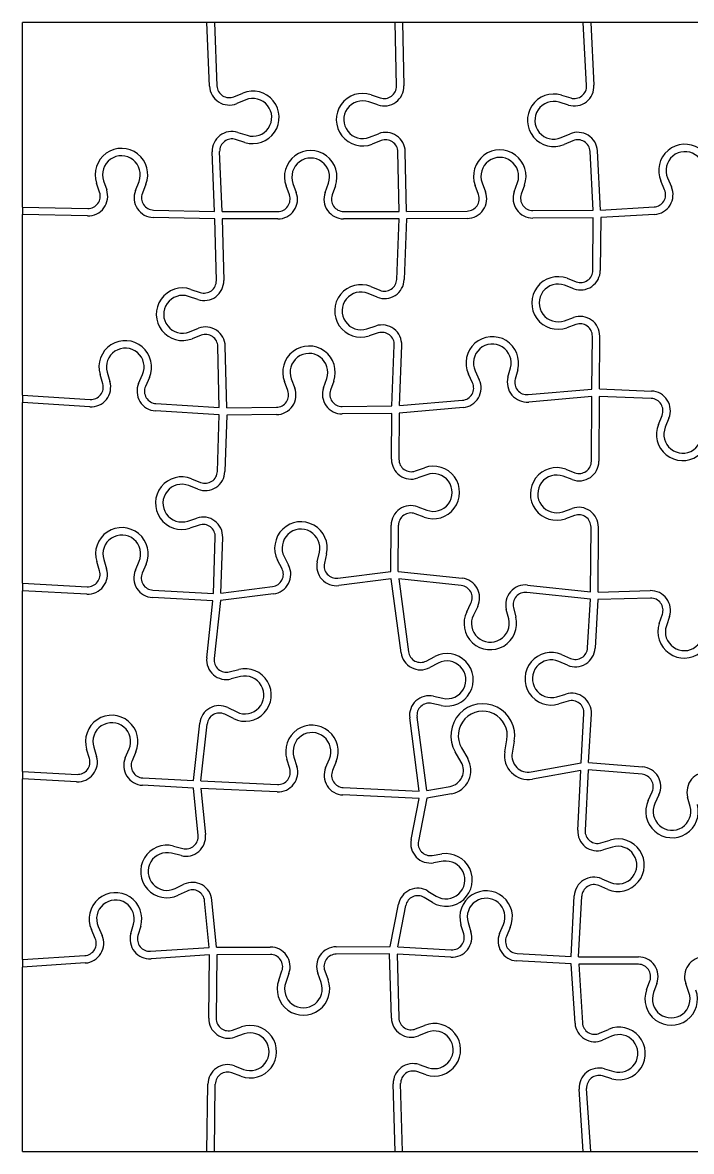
# Model space of a CAD drawing. Header units: millimetres. Extents: x 0 to 304, y 0 to 228.
# Drawn here: x 0 to 135.1, y 0 to 228 of the extents above; entities that cross this region are included whole.
import ezdxf

# ---------------------------------------------------------------- set-up
doc = ezdxf.new("R2010")
doc.units = ezdxf.units.MM
doc.layers.add('VISIBLE', color=7, linetype='CONTINUOUS')

msp = doc.modelspace()

# ---------------------------------------------------------------- linework, layer by layer
at = {"layer": 'VISIBLE'}
for p, q in [((0, 190.7502), (0, 228)), ((37.249382, 228), (0, 228)), ((37.77081, 215.156504), (37.249382, 228)), ((38.750618, 228), (37.249382, 228)), ((75.249828, 228), (38.750618, 228)), ((38.750618, 228), (39.269575, 215.217352)), ((75.524136, 215.191313), (75.249828, 228)), ((76.750172, 228), (75.249828, 228)), ((113.248955, 228), (76.750172, 228)), ((76.750172, 228), (77.023792, 215.223429)), ((113.921261, 215.270905), (113.248955, 228)), ((114.751045, 228), (113.248955, 228)), ((151.249948, 228), (114.751045, 228)), ((114.751045, 228), (115.419173, 215.350019)), ((42.689581, 213.023842), (44.502252, 213.768191)), ((45.072039, 212.380624), (43.259367, 211.636274)), ((70.391283, 213.420776), (72.246585, 212.79015)), ((108.846438, 213.340324), (110.720598, 212.768171)), ((71.763852, 211.36995), (69.90855, 212.000576)), ((110.282625, 211.333535), (108.408465, 211.905688)), ((43.495458, 205.821018), (45.362504, 205.22606)), ((70.061861, 204.84176), (71.888464, 205.551237)), ((108.786129, 204.755197), (110.589592, 205.521589)), ((44.907074, 203.79687), (43.040028, 204.391828)), ((72.431556, 204.153006), (70.604953, 203.443528)), ((111.176252, 204.141071), (109.372789, 203.374679)), ((38.798094, 189.853081), (38.310327, 201.867451)), ((40.300046, 189.835441), (39.809092, 201.928299)), ((76.066472, 189.867113), (75.8089, 201.894362)), ((77.566713, 189.871953), (77.308556, 201.926478)), ((115.251494, 190.08498), (114.622743, 201.989417)), ((116.751106, 190.131918), (116.120656, 202.068531)), ((130.28827, 196.610857), (131.064181, 194.811469)), ((15.565818, 193.719375), (14.938357, 195.575751)), ((16.359379, 196.05606), (16.986839, 194.199685)), ((22.805331, 194.065145), (23.517924, 195.890535)), ((24.915226, 195.345058), (24.202634, 193.519668)), ((53.883125, 193.175681), (53.211289, 195.016461)), ((54.620373, 195.530739), (55.292209, 193.689959)), ((61.112254, 193.695113), (61.780828, 195.53708)), ((63.190821, 195.025298), (62.522246, 193.183331)), ((92.094758, 193.282341), (91.414154, 195.119898)), ((92.82077, 195.640887), (93.501374, 193.803331)), ((99.321328, 193.83623), (99.981114, 195.681364)), ((101.39353, 195.17631), (100.733744, 193.331176)), ((129.686781, 194.217523), (128.91087, 196.016911)), ((0, 190.7502), (13.159066, 190.445927)), ((0, 190.7502), (0, 189.2498)), ((0, 152.75149), (0, 189.2498)), ((13.124391, 188.946327), (0, 189.2498)), ((26.455512, 190.138476), (38.798094, 189.853081)), ((40.300046, 189.835441), (51.555635, 189.845408)), ((64.85563, 189.857186), (76.066472, 189.867113)), ((77.566713, 189.871953), (89.783171, 189.941011)), ((103.082958, 190.016193), (115.251494, 190.08498)), ((116.751106, 190.131918), (127.553368, 190.75971)), ((127.640397, 189.262237), (116.786094, 188.63142)), ((38.846915, 188.351552), (26.420837, 188.638877)), ((39.139419, 175.895627), (38.846915, 188.351552)), ((51.556964, 188.345409), (40.347706, 188.335483)), ((40.347706, 188.335483), (40.639006, 175.930842)), ((76.053669, 188.367101), (64.856959, 188.357186)), ((75.589771, 176.140881), (76.053669, 188.367101)), ((77.554929, 188.371862), (77.088692, 176.084008)), ((89.79165, 188.441035), (77.554929, 188.371862)), ((115.28566, 188.585149), (103.091437, 188.516217)), ((115.19791, 177.96238), (115.28566, 188.585149)), ((116.786094, 188.63142), (116.697859, 177.949989)), ((110.014788, 176.344906), (111.850564, 175.659513)), ((34.010236, 174.114488), (35.866837, 173.487696)), ((71.609489, 172.549237), (69.79485, 173.288777)), ((70.360955, 174.67785), (72.175594, 173.93831)), ((111.325908, 174.25426), (109.490133, 174.939653)), ((35.38704, 172.066501), (33.530439, 172.693293)), ((69.523357, 166.133468), (71.388819, 166.733375)), ((109.430985, 167.77944), (111.277833, 168.434412)), ((111.779203, 167.020683), (109.932355, 166.365711)), ((33.698542, 165.534809), (35.523675, 166.248059)), ((36.069655, 164.850953), (34.244523, 164.137702)), ((71.848037, 165.305397), (69.982575, 164.705491)), ((114.999658, 153.962443), (115.088049, 164.662833)), ((116.499972, 153.994278), (116.587998, 164.650443)), ((39.741769, 150.245315), (39.451659, 162.599293)), ((41.243172, 150.203182), (40.951246, 162.634508)), ((74.619121, 150.559002), (75.085494, 162.850445)), ((76.123132, 150.636276), (76.584415, 162.793571)), ((17.087096, 157.367855), (17.640083, 155.48795)), ((91.427193, 157.649024), (92.251928, 155.871484)), ((98.05079, 156.367619), (98.561586, 158.259423)), ((100.009728, 157.868417), (99.498932, 155.976613)), ((16.20105, 155.064649), (15.648063, 156.944553)), ((23.448592, 155.121657), (24.233358, 156.917201)), ((25.607815, 156.316476), (24.823048, 154.520933)), ((53.563336, 153.662926), (52.873539, 155.497051)), ((54.277529, 156.025079), (54.967326, 154.190953)), ((60.787042, 154.252997), (61.43758, 156.101412)), ((62.852508, 155.603437), (62.20197, 153.755022)), ((90.891254, 155.240164), (90.066518, 157.017704)), ((102.104602, 152.859178), (114.999658, 153.962443)), ((116.499972, 153.994278), (127.033622, 153.580638)), ((0, 152.75149), (13.665767, 151.889706)), ((0, 152.75149), (0, 151.24851)), ((0, 114.751044), (0, 151.24851)), ((13.571362, 150.39268), (0, 151.24851)), ((26.9394, 151.052651), (39.741769, 150.245315)), ((64.567755, 150.451845), (74.619121, 150.559002)), ((76.123132, 150.636276), (88.853015, 151.725409)), ((114.988647, 152.456021), (102.232471, 151.364638)), ((114.903523, 139.399537), (114.988647, 152.456021)), ((116.488923, 152.493556), (116.403491, 139.389758)), ((126.974764, 152.081793), (116.488923, 152.493556)), ((39.737265, 148.742619), (26.844995, 149.555625)), ((39.363112, 137.356914), (39.737265, 148.742619)), ((41.236774, 148.703029), (40.862303, 137.307648)), ((51.284501, 148.810147), (41.236774, 148.703029)), ((41.243172, 150.203182), (51.268511, 150.310062)), ((74.586544, 149.05857), (64.583746, 148.95193)), ((74.526256, 139.795718), (74.586544, 149.05857)), ((76.087026, 149.127707), (76.026224, 139.785955)), ((88.980884, 150.230869), (76.087026, 149.127707)), ((128.430873, 146.851045), (129.172814, 148.664704)), ((130.561137, 148.096761), (129.819196, 146.283102)), ((79.339196, 137.433905), (81.184893, 138.092112)), ((109.723224, 137.773044), (111.56019, 137.090847)), ((34.141788, 135.867367), (35.960157, 135.137045)), ((81.688739, 136.679264), (79.843041, 136.021057)), ((111.037981, 135.684683), (109.201015, 136.366879)), ((35.401109, 133.745117), (33.58274, 134.475438)), ((79.805161, 130.201134), (81.642135, 129.518958)), ((33.347562, 127.318844), (35.209955, 127.92821)), ((81.119941, 128.112788), (79.282968, 128.794964)), ((109.154333, 129.206574), (111.000037, 129.86476)), ((111.503867, 128.451906), (109.658162, 127.79372)), ((35.676414, 126.502581), (33.814021, 125.893215)), ((74.378712, 117.126861), (74.439692, 126.496)), ((75.878829, 117.140001), (75.939661, 126.486237)), ((114.731724, 113.048744), (114.816813, 126.09982)), ((116.231348, 112.986057), (116.316781, 126.090041)), ((38.553361, 112.715698), (38.926288, 124.064089)), ((40.056315, 112.780966), (40.425478, 124.014824)), ((59.511361, 119.11627), (59.94495, 121.027248)), ((15.54036, 117.263467), (14.968163, 119.137614)), ((16.402789, 119.57562), (16.974986, 117.701474)), ((22.786939, 117.394643), (23.553289, 119.198124)), ((24.933821, 118.611497), (24.167471, 116.808016)), ((52.403487, 117.699146), (51.507283, 119.441746)), ((52.841211, 120.127774), (53.737416, 118.385175)), ((61.407769, 120.695343), (60.97418, 118.784365)), ((63.704237, 115.775261), (74.378712, 117.126861)), ((75.878829, 117.140001), (88.765474, 115.783022)), ((0, 114.751044), (13.037701, 114.062745)), ((0, 114.751044), (0, 113.248956)), ((40.056315, 112.780966), (50.509588, 114.104558)), ((74.478603, 115.627532), (63.892662, 114.287143)), ((76.447526, 100.72709), (74.478603, 115.627532)), ((88.608391, 114.291269), (75.992674, 115.619719)), ((75.992674, 115.619719), (77.934599, 100.92359)), ((101.992344, 114.390216), (114.731724, 113.048744)), ((0, 76.751076), (0, 113.248956)), ((12.958622, 112.564831), (0, 113.248956)), ((38.447209, 111.219213), (26.240127, 111.863661)), ((26.319206, 113.361575), (38.553361, 112.715698)), ((50.698013, 112.616439), (39.95996, 111.256789)), ((114.687414, 111.545117), (101.835261, 112.898464)), ((126.821862, 111.760641), (116.186367, 111.484383)), ((116.231348, 112.986057), (126.782913, 113.260136)), ((37.206208, 99.71231), (38.447209, 111.219213)), ((39.95996, 111.256789), (38.69756, 99.551471)), ((89.718124, 108.976247), (90.577477, 110.737311)), ((91.92554, 110.079492), (91.066187, 108.318427)), ((98.187273, 107.568568), (97.713585, 109.470003)), ((99.169099, 109.832603), (99.642787, 107.931168)), ((114.134952, 101.715013), (114.687414, 111.545117)), ((116.186367, 111.484383), (115.632588, 101.630845)), ((128.61577, 106.63591), (129.237936, 108.494067)), ((130.660321, 108.01781), (130.038155, 106.159654)), ((108.880352, 100.347475), (110.681219, 99.575002)), ((81.539415, 99.04923), (83.277124, 99.954879)), ((83.970383, 98.624694), (82.232673, 97.719044)), ((110.089904, 98.196471), (108.289038, 98.968945)), ((41.756696, 96.877596), (43.659319, 97.346493)), ((44.018251, 95.89007), (42.115629, 95.421173)), ((82.995098, 91.949153), (84.908401, 91.525942)), ((107.887246, 91.819768), (109.763327, 92.385594)), ((41.491565, 89.634681), (43.250459, 88.770895)), ((84.584441, 90.061343), (82.671138, 90.484554)), ((110.196456, 90.949488), (108.320375, 90.383663)), ((42.589247, 87.424493), (40.830352, 88.288279)), ((80.13902, 72.79054), (78.189823, 87.541704)), ((81.640609, 72.877185), (79.676896, 87.738204)), ((112.829344, 78.484002), (113.388655, 88.435968)), ((114.334818, 78.53928), (114.886292, 88.351799)), ((34.530347, 74.901), (35.780094, 86.48899)), ((36.03101, 74.826487), (37.271446, 86.32815)), ((97.418334, 80.717425), (97.835621, 83.131056)), ((99.313693, 82.875516), (98.896407, 80.461885)), ((13.504728, 79.360499), (12.933998, 81.235094)), ((14.368966, 81.671977), (14.939696, 79.797382)), ((20.751407, 79.486001), (21.519169, 81.288881)), ((22.899241, 80.701173), (22.131479, 78.898293)), ((88.614704, 78.613537), (87.382912, 80.730713)), ((88.67944, 81.485044), (89.911232, 79.367869)), ((53.972988, 77.330071), (53.388399, 79.20039)), ((54.820094, 79.647881), (55.404683, 77.777563)), ((61.218539, 77.509206), (61.972936, 79.317719)), ((63.35732, 78.740242), (62.602924, 76.931728)), ((102.717521, 76.666194), (112.829344, 78.484002)), ((114.334818, 78.53928), (125.238952, 77.658794)), ((0, 76.751076), (10.999563, 76.161738)), ((0, 76.751076), (0, 75.248924)), ((0, 38.751552), (0, 75.248924)), ((10.919311, 74.663887), (0, 75.248924)), ((24.280515, 75.450168), (34.530347, 74.901)), ((112.747478, 76.94524), (102.982923, 75.18986)), ((112.128979, 64.893888), (112.747478, 76.94524)), ((114.254361, 77.040895), (113.627007, 64.817006)), ((125.118222, 76.16366), (114.254361, 77.040895)), ((34.516742, 73.399577), (24.200262, 73.952316)), ((35.460821, 63.840696), (34.516742, 73.399577)), ((36.03101, 74.826487), (51.491568, 74.112855)), ((51.422404, 72.614451), (36.031418, 73.324871)), ((36.031418, 73.324871), (36.953558, 63.988126)), ((64.777422, 73.499604), (80.13902, 72.79054)), ((81.640609, 72.877185), (86.354819, 73.724662)), ((80.097336, 71.290867), (64.708258, 72.001199)), ((78.4752, 62.985065), (80.097336, 71.290867)), ((81.637736, 71.352623), (79.947386, 62.697544)), ((86.620221, 72.248328), (81.637736, 71.352623)), ((126.356989, 70.877221), (127.173225, 72.65868)), ((128.5369, 72.033866), (127.720663, 70.252407)), ((134.857891, 69.676091), (134.338065, 71.565434)), ((30.479445, 61.680403), (32.377776, 61.194425)), ((116.831397, 62.319046), (118.704703, 62.893991)), ((32.005768, 59.741287), (30.107437, 60.227265)), ((82.767184, 59.772367), (84.702879, 60.07719)), ((119.144813, 61.46001), (117.271508, 60.885064)), ((84.936216, 58.59545), (83.00052, 58.290627)), ((116.973204, 55.072667), (118.777808, 54.308964)), ((30.811213, 53.101477), (32.577799, 53.949419)), ((33.226884, 52.597129), (31.460297, 51.749187)), ((81.884933, 52.578499), (83.563699, 51.567766)), ((118.193206, 52.927573), (116.388603, 53.691276)), ((37.699115, 41.177773), (36.76803, 50.605093)), ((39.20106, 41.231975), (38.260767, 50.752522)), ((82.790001, 50.282701), (81.111235, 51.293434)), ((110.818975, 39.368685), (111.447294, 51.611369)), ((112.318744, 39.325712), (112.945322, 51.534487)), ((74.255049, 41.376679), (75.925854, 49.931681)), ((75.774266, 41.329972), (77.39804, 49.64416)), ((21.870026, 44.008239), (22.420586, 45.888855)), ((89.116373, 43.916695), (88.550107, 45.792643)), ((89.98611, 46.226109), (90.552377, 44.350162)), ((96.36333, 44.02495), (97.135381, 45.825998)), ((14.688315, 43.03195), (13.901232, 44.826479)), ((15.274911, 45.428978), (16.061995, 43.634448)), ((23.860164, 45.467412), (23.309604, 43.586795)), ((98.51405, 45.235008), (97.742, 43.43396)), ((25.848983, 40.415128), (37.699115, 41.177773)), ((39.20106, 41.231975), (50.044461, 41.276737)), ((63.344348, 41.33164), (74.255049, 41.376679)), ((75.774266, 41.329972), (86.603603, 40.723905)), ((0, 38.751552), (12.576442, 39.56094)), ((37.761382, 39.678677), (25.94532, 38.918224)), ((37.596652, 26.898696), (37.761382, 39.678677)), ((39.262196, 39.732215), (39.096528, 26.879363)), ((50.050653, 39.77675), (39.262196, 39.732215)), ((74.143834, 39.876208), (63.35054, 39.831652)), ((74.502556, 26.941265), (74.143834, 39.876208)), ((86.519786, 39.226249), (75.645559, 39.834828)), ((75.645559, 39.834828), (76.001979, 26.982848)), ((99.882823, 39.98073), (110.818975, 39.368685)), ((112.318744, 39.325712), (124.398722, 39.294425)), ((0, 38.751552), (0, 37.248448)), ((12.672779, 38.064037), (0, 37.248448)), ((0, 0), (0, 37.248448)), ((61.033861, 36.493851), (61.711662, 34.655258)), ((110.823411, 37.86609), (99.799007, 38.483074)), ((111.591204, 25.877347), (110.823411, 37.86609)), ((124.394837, 37.79443), (112.329072, 37.82568)), ((112.329072, 37.82568), (113.088138, 25.973215)), ((51.732211, 34.614063), (52.39481, 36.458188)), ((53.806455, 35.950981), (53.143856, 34.106856)), ((60.304253, 34.136414), (59.626452, 35.975006)), ((126.041675, 32.620563), (126.716647, 34.460196)), ((128.124852, 33.943517), (127.44988, 32.103884)), ((134.610314, 32.085339), (133.94488, 33.928443)), ((42.394425, 24.506223), (44.244285, 25.152641)), ((79.393515, 24.745571), (81.215602, 25.466566)), ((44.739105, 23.736606), (42.889246, 23.090189)), ((81.767511, 24.071791), (79.945423, 23.350796)), ((116.558486, 23.860254), (118.353262, 24.646775)), ((118.955329, 23.272907), (117.160554, 22.486386)), ((42.814234, 17.270626), (44.646817, 16.576743)), ((81.492256, 15.490866), (79.63301, 16.109767)), ((80.106767, 17.532986), (81.966014, 16.914085)), ((117.532524, 16.678238), (119.412968, 16.127088)), ((44.115663, 15.173934), (42.283079, 15.867816)), ((76.750288, 0), (76.370683, 13.68796)), ((118.991073, 14.687643), (117.110629, 15.238792)), ((37.249938, 0), (37.425234, 13.599801)), ((38.750062, 0), (38.92511, 13.580468)), ((75.249712, 0), (74.87126, 13.646377)), ((113.248464, 0), (112.441233, 12.604539)), ((114.751536, 0), (113.938166, 12.700407)), ((0, 0), (37.249938, 0)), ((37.249938, 0), (38.750062, 0)), ((38.750062, 0), (75.249712, 0)), ((75.249712, 0), (76.750288, 0)), ((76.750288, 0), (113.248464, 0)), ((113.248464, 0), (114.751536, 0)), ((114.751536, 0), (151.249478, 0))]:
    msp.add_line(p, q, dxfattribs=at)
for centre, radius, start, end in [((41.747534, 215.317954), 3.98, 182.324852, 292.324852), ((41.747534, 215.317954), 2.48, 182.324852, 292.324852), ((73.044704, 215.138214), 3.98, 251.226844, 1.226844), ((73.044704, 215.138214), 2.48, 251.226844, 1.226844), ((111.444713, 215.140102), 3.98, 253.023355, 3.023355), ((111.444713, 215.140102), 2.48, 253.023355, 3.023355), ((46.519295, 208.856202), 5.31, 252.324852, 112.324852), ((46.519295, 208.856202), 3.81, 252.324852, 112.324852), ((68.682408, 208.393268), 5.31, 71.226844, 291.226844), ((68.682408, 208.393268), 3.81, 71.226844, 291.226844), ((107.296014, 208.261713), 5.31, 73.023355, 293.023355), ((107.296014, 208.261713), 3.81, 73.023355, 293.023355), ((42.287051, 202.028901), 3.98, 72.324852, 182.324852), ((73.329468, 201.841263), 3.98, 1.226844, 111.226844), ((112.146195, 201.858614), 3.98, 3.023355, 113.023355), ((42.287051, 202.028901), 2.48, 72.324852, 182.324852), ((73.329468, 201.841263), 2.48, 1.226844, 111.226844), ((112.146195, 201.858614), 2.48, 3.023355, 113.023355), ((133.786863, 198.11948), 5.31, 343.326105, 203.326105), ((19.968774, 197.276046), 5.31, 338.675399, 198.675399), ((19.968774, 197.276046), 3.81, 338.675399, 198.675399), ((58.199447, 196.837006), 5.31, 340.050736, 200.050736), ((58.199447, 196.837006), 3.81, 340.050736, 200.050736), ((96.393576, 196.964202), 5.31, 340.323883, 200.323883), ((96.393576, 196.964202), 3.81, 340.323883, 200.323883), ((133.786863, 198.11948), 3.81, 343.326105, 203.326105), ((13.216395, 192.925264), 3.98, 268.675399, 18.675399), ((26.512841, 192.617813), 3.98, 158.675399, 268.675399), ((89.769152, 192.420971), 3.98, 270.323883, 20.323883), ((103.068939, 192.496153), 3.98, 160.323883, 270.323883), ((127.409482, 193.235533), 2.48, 273.326105, 23.326105), ((127.409482, 193.235533), 3.98, 273.326105, 23.326105), ((13.216395, 192.925264), 2.48, 268.675399, 18.675399), ((26.512841, 192.617813), 2.48, 158.675399, 268.675399), ((51.553439, 192.325407), 2.48, 270.050736, 20.050736), ((51.553439, 192.325407), 3.98, 270.050736, 20.050736), ((64.853434, 192.337185), 3.98, 160.050736, 270.050736), ((64.853434, 192.337185), 2.48, 160.050736, 270.050736), ((89.769152, 192.420971), 2.48, 270.323883, 20.323883), ((103.068939, 192.496153), 2.48, 160.323883, 270.323883), ((112.717995, 177.982865), 3.98, 249.526717, 359.526717), ((112.717995, 177.982865), 2.48, 249.526717, 359.526717), ((36.660103, 175.837405), 3.98, 251.345238, 1.345238), ((36.660103, 175.837405), 2.48, 251.345238, 1.345238), ((73.111554, 176.234912), 3.98, 247.827077, 357.827077), ((73.111554, 176.234912), 2.48, 247.827077, 357.827077), ((108.157507, 171.37031), 5.31, 69.526717, 289.526717), ((32.311753, 169.083458), 5.31, 71.345238, 291.345238), ((68.356944, 169.76053), 5.31, 67.827077, 287.827077), ((68.356944, 169.76053), 3.81, 67.827077, 287.827077), ((108.157507, 171.37031), 3.81, 69.526717, 289.526717), ((32.311753, 169.083458), 3.81, 71.345238, 291.345238), ((36.972343, 162.54107), 3.98, 1.345238, 111.345238), ((72.607277, 162.944475), 3.98, 357.827077, 107.827077), ((112.608134, 164.683319), 3.98, 359.526717, 109.526717), ((112.608134, 164.683319), 2.48, 359.526717, 109.526717), ((36.972343, 162.54107), 2.48, 1.345238, 111.345238), ((72.607277, 162.944475), 2.48, 357.827077, 107.827077), ((94.883306, 159.252577), 5.31, 344.890158, 204.890158), ((20.742239, 158.443041), 5.31, 336.391621, 196.391621), ((20.742239, 158.443041), 3.81, 336.391621, 196.391621), ((57.843663, 157.366268), 5.31, 340.610806, 200.610806), ((94.883306, 159.252577), 3.81, 344.890158, 204.890158), ((57.843663, 157.366268), 3.81, 340.610806, 200.610806), ((13.821849, 154.36479), 3.98, 266.391621, 16.391621), ((13.821849, 154.36479), 2.48, 266.391621, 16.391621), ((27.095483, 153.527735), 3.98, 156.391621, 266.391621), ((88.641605, 154.196382), 2.48, 274.890158, 24.890158), ((88.641605, 154.196382), 3.98, 274.890158, 24.890158), ((101.893193, 155.330151), 3.98, 164.890158, 274.890158), ((101.893193, 155.330151), 2.48, 164.890158, 274.890158), ((27.095483, 153.527735), 2.48, 156.391621, 266.391621), ((51.242073, 152.789921), 2.48, 270.610806, 20.610806), ((51.242073, 152.789921), 3.98, 270.610806, 20.610806), ((64.541317, 152.931704), 3.98, 160.610806, 270.610806), ((64.541317, 152.931704), 2.48, 160.610806, 270.610806), ((126.877454, 149.603703), 3.98, 337.751239, 87.751239), ((126.877454, 149.603703), 2.48, 337.751239, 87.751239), ((133.345536, 144.840527), 5.31, 157.751239, 17.751239), ((133.345536, 144.840527), 3.81, 157.751239, 17.751239), ((78.506171, 139.769814), 3.98, 179.627087, 289.627087), ((78.506171, 139.769814), 2.48, 179.627087, 289.627087), ((112.423575, 139.415706), 3.98, 249.626456, 359.626456), ((112.423575, 139.415706), 2.48, 249.626456, 359.626456), ((36.88445, 137.438367), 3.98, 248.117843, 358.117843), ((36.88445, 137.438367), 2.48, 248.117843, 358.117843), ((82.968506, 133.090629), 5.31, 249.627087, 109.627087), ((82.968506, 133.090629), 3.81, 249.627087, 109.627087), ((107.874605, 132.795222), 5.31, 69.626456, 289.626456), ((32.162757, 130.93994), 5.31, 68.117843, 288.117843), ((32.162757, 130.93994), 3.81, 68.117843, 288.117843), ((107.874605, 132.795222), 3.81, 69.626456, 289.626456), ((78.419608, 126.470096), 3.98, 69.627087, 179.627087), ((112.336866, 126.115988), 3.98, 359.626456, 109.626456), ((36.447626, 124.145542), 3.98, 358.117843, 108.117843), ((78.419608, 126.470096), 2.48, 69.627087, 179.627087), ((112.336866, 126.115988), 2.48, 359.626456, 109.626456), ((20.046737, 120.688157), 5.31, 336.97799, 196.97799), ((36.447626, 124.145542), 2.48, 358.117843, 108.117843), ((56.22939, 121.870286), 5.31, 347.216376, 207.216376), ((56.22939, 121.870286), 3.81, 347.216376, 207.216376), ((20.046737, 120.688157), 3.81, 336.97799, 196.97799), ((63.392707, 118.235616), 3.98, 167.216376, 277.216376), ((63.392707, 118.235616), 2.48, 167.216376, 277.216376), ((13.168446, 116.539296), 3.98, 266.97799, 16.97799), ((13.168446, 116.539296), 2.48, 266.97799, 16.97799), ((26.44995, 115.838126), 3.98, 156.97799, 266.97799), ((26.44995, 115.838126), 2.48, 156.97799, 266.97799), ((50.198059, 116.564913), 2.48, 277.216376, 27.216376), ((50.198059, 116.564913), 3.98, 277.216376, 27.216376), ((88.348679, 111.824906), 2.48, 333.988839, 83.988839), ((88.348679, 111.824906), 3.98, 333.988839, 83.988839), ((101.57555, 110.4321), 3.98, 83.988839, 193.988839), ((101.57555, 110.4321), 2.48, 83.988839, 193.988839), ((126.886259, 109.281478), 3.98, 341.487933, 91.487933), ((126.886259, 109.281478), 2.48, 341.487933, 91.487933), ((94.490267, 106.647566), 5.31, 153.988839, 13.988839), ((94.490267, 106.647566), 3.81, 153.988839, 13.988839), ((133.651014, 104.949962), 5.31, 161.487933, 21.487933), ((133.651014, 104.949962), 3.81, 161.487933, 21.487933), ((80.393228, 101.248469), 3.98, 187.527371, 297.527371), ((80.393228, 101.248469), 2.48, 187.527371, 297.527371), ((85.731259, 95.246024), 5.31, 257.527371, 117.527371), ((106.787098, 95.467477), 5.31, 66.783301, 286.783301), ((111.658859, 101.854172), 3.98, 246.783301, 356.783301), ((111.658859, 101.854172), 2.48, 246.783301, 356.783301), ((41.163262, 99.285548), 3.98, 173.844533, 283.844533), ((41.163262, 99.285548), 2.48, 173.844533, 283.844533), ((85.731259, 95.246024), 3.81, 257.527371, 117.527371), ((106.787098, 95.467477), 3.81, 66.783301, 286.783301), ((44.929939, 92.190756), 5.31, 243.844533, 103.844533), ((44.929939, 92.190756), 3.81, 243.844533, 103.844533), ((82.135525, 88.063083), 3.98, 77.527371, 187.527371), ((110.912563, 88.575127), 3.98, 356.783301, 106.783301), ((39.737148, 86.062228), 3.98, 63.844533, 173.844533), ((82.135525, 88.063083), 2.48, 77.527371, 187.527371), ((92.95798, 83.974339), 6.45, 350.191241, 210.191241), ((92.95798, 83.974339), 4.95, 350.191241, 210.191241), ((110.912563, 88.575127), 2.48, 356.783301, 106.783301), ((18.013785, 82.781659), 5.31, 336.933124, 196.933124), ((39.737148, 86.062228), 2.48, 63.844533, 173.844533), ((18.013785, 82.781659), 3.81, 336.933124, 196.933124), ((58.4566, 80.784511), 5.31, 337.357205, 197.357205), ((58.4566, 80.784511), 3.81, 337.357205, 197.357205), ((102.13585, 79.901826), 4.7875, 170.191241, 280.191241), ((102.13585, 79.901826), 3.2875, 170.191241, 280.191241), ((11.132247, 78.638186), 3.98, 266.933124, 16.933124), ((11.132247, 78.638186), 2.48, 266.933124, 16.933124), ((24.413198, 77.926616), 3.98, 156.933124, 266.933124), ((24.413198, 77.926616), 2.48, 156.933124, 266.933124), ((51.605918, 76.590217), 3.98, 267.357205, 17.357205), ((85.773148, 76.960294), 3.2875, 280.191241, 30.191241), ((85.773148, 76.960294), 4.7875, 280.191241, 30.191241), ((124.918617, 73.691706), 3.98, 335.383498, 85.383498), ((51.605918, 76.590217), 2.48, 267.357205, 17.357205), ((64.891772, 75.976966), 3.98, 157.357205, 267.357205), ((64.891772, 75.976966), 2.48, 157.357205, 267.357205), ((124.918617, 73.691706), 2.48, 335.383498, 85.383498), ((138.175469, 72.621242), 3.98, 85.383498, 195.383498), ((131.184396, 68.66538), 5.31, 155.383498, 15.383498), ((131.184396, 68.66538), 3.81, 155.383498, 15.383498), ((32.992828, 63.596946), 3.98, 255.640502, 5.640502), ((32.992828, 63.596946), 2.48, 255.640502, 5.640502), ((116.103748, 64.689895), 3.98, 177.062046, 287.062046), ((116.103748, 64.689895), 2.48, 177.062046, 287.062046), ((29.162537, 56.536294), 5.31, 75.640502, 295.640502), ((82.3814, 62.222178), 3.98, 168.949148, 278.949148), ((82.3814, 62.222178), 2.48, 168.949148, 278.949148), ((120.262694, 57.817697), 5.31, 247.062046, 107.062046), ((120.262694, 57.817697), 3.81, 247.062046, 107.062046), ((29.162537, 56.536294), 3.81, 75.640502, 295.640502), ((85.528891, 54.83183), 5.31, 238.949148, 98.949148), ((85.528891, 54.83183), 3.81, 238.949148, 98.949148), ((115.422063, 51.407376), 3.98, 67.062046, 177.062046), ((34.300037, 50.361343), 3.98, 5.640502, 115.640502), ((34.300037, 50.361343), 2.48, 5.640502, 115.640502), ((79.832054, 49.168794), 3.98, 58.949148, 168.949148), ((93.63356, 47.327115), 5.31, 336.796767, 196.796767), ((115.422063, 51.407376), 2.48, 67.062046, 177.062046), ((18.764058, 46.959323), 5.31, 343.682335, 203.682335), ((18.764058, 46.959323), 3.81, 343.682335, 203.682335), ((79.832054, 49.168794), 2.48, 58.949148, 168.949148), ((93.63356, 47.327115), 3.81, 336.796767, 196.796767), ((12.417165, 42.03582), 3.98, 273.682335, 23.682335), ((25.689706, 42.890008), 3.98, 163.682335, 273.682335), ((25.689706, 42.890008), 2.48, 163.682335, 273.682335), ((86.74218, 43.200031), 3.98, 266.796767, 16.796767), ((86.74218, 43.200031), 2.48, 266.796767, 16.796767), ((100.0214, 42.456855), 3.98, 156.796767, 266.796767), ((100.0214, 42.456855), 2.48, 156.796767, 266.796767), ((12.417165, 42.03582), 2.48, 273.682335, 23.682335), ((50.060891, 37.296771), 3.98, 340.236518, 90.236518), ((63.360777, 37.351673), 3.98, 90.236518, 200.236518), ((50.060891, 37.296771), 2.48, 340.236518, 90.236518), ((63.360777, 37.351673), 2.48, 90.236518, 200.236518), ((124.388414, 35.314439), 3.98, 339.851607, 89.851607), ((137.688369, 35.279993), 3.98, 89.851607, 199.851607), ((124.388414, 35.314439), 2.48, 339.851607, 89.851607), ((56.729434, 32.818549), 5.31, 160.236518, 20.236518), ((56.729434, 32.818549), 3.81, 160.236518, 20.236518), ((131.026722, 30.791519), 5.31, 159.851607, 19.851607), ((131.026722, 30.791519), 3.81, 159.851607, 19.851607), ((41.576322, 26.8474), 3.98, 179.261519, 289.261519), ((41.576322, 26.8474), 2.48, 179.261519, 289.261519), ((45.99595, 20.13988), 5.31, 249.261519, 109.261519), ((78.481026, 27.051599), 3.98, 181.588563, 291.588563), ((78.481026, 27.051599), 2.48, 181.588563, 291.588563), ((83.169358, 20.529063), 5.31, 251.588563, 111.588563), ((115.563067, 26.131717), 3.98, 183.664381, 293.664381), ((115.563067, 26.131717), 2.48, 183.664381, 293.664381), ((120.484581, 19.783281), 5.31, 253.664381, 113.664381), ((45.99595, 20.13988), 3.81, 249.261519, 109.261519), ((83.169358, 20.529063), 3.81, 251.588563, 111.588563), ((120.484581, 19.783281), 3.81, 253.664381, 113.664381), ((41.404904, 13.548504), 3.98, 69.261519, 179.261519), ((41.404904, 13.548504), 2.48, 69.261519, 179.261519), ((78.84973, 13.756711), 3.98, 71.588563, 181.588563), ((78.84973, 13.756711), 2.48, 71.588563, 181.588563), ((116.413096, 12.858908), 3.98, 73.664381, 183.664381), ((116.413096, 12.858908), 2.48, 73.664381, 183.664381)]:
    msp.add_arc(centre, radius, start, end, dxfattribs=at)

doc.saveas('drawing.dxf')
